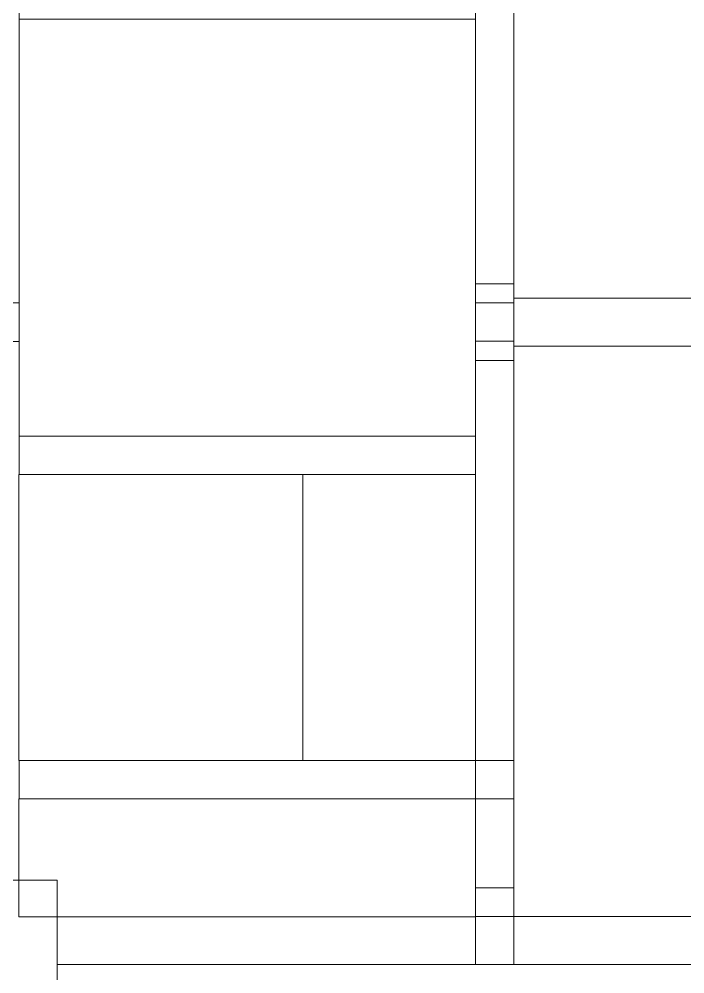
# Model space of a CAD drawing. Header units: millimetres. Extents: x -220592 to 404889, y -217665 to 38245.
# Drawn here: x 27991 to 31464, y -27264 to -22286 of the extents above; entities that cross this region are included whole.
import ezdxf

# ---------------------------------------------------------------- set-up
doc = ezdxf.new("R2010")
doc.units = ezdxf.units.MM
doc.linetypes.add('XKITLINE00', pattern=[0])
doc.layers.add('000 - 0_HIDE_OBJ_FRAMING_DEF_SUB_1', color=7, linetype='Continuous')

# ---------------------------------------------------------------- blocks, each defined once
blk = doc.blocks.new('*A13471')
at = {"layer": '000 - 0_HIDE_OBJ_FRAMING_DEF_SUB_1', "color": 7, "linetype": 'XKITLINE00', "lineweight": 0}
for p, q in [((-143.093124, 253.338401), (-143.092854, 357.438392)), ((-143.093151, 242.6885), (-143.093129, 251.338401)), ((-166.903352, 242.6885), (-143.093151, 242.6885)), ((-166.903352, 214.690805), (-166.903352, 242.6885))]:
    blk.add_line(p, q, dxfattribs=at)
blk = doc.blocks.new('*A13473')
at = {"layer": '000 - 0_HIDE_OBJ_FRAMING_DEF_SUB_1', "color": 7, "linetype": 'XKITLINE00', "lineweight": 0}
for p in [(-170.903349, 247.090805), (-166.903352, 214.690805)]:
    blk.add_line(p, (-166.903349, 247.090805), dxfattribs=at)
blk = doc.blocks.new('*A13515')
at = {"layer": '000 - 0_HIDE_OBJ_FRAMING_DEF_SUB_1', "color": 7, "linetype": 'XKITLINE00', "lineweight": 0}
for p, q in [((-168.893349, 277.188491), (-170.893349, 277.188491)), ((-170.893349, 277.188491), (-170.893349, 275.188491)), ((-168.893349, 275.188491), (-168.893349, 277.188491)), ((-170.893349, 275.188491), (-168.893349, 275.188491))]:
    blk.add_line(p, q, dxfattribs=at)
blk = doc.blocks.new('*A14625')
at = {"layer": '000 - 0_HIDE_OBJ_FRAMING_DEF_SUB_1', "color": 7, "linetype": 'XKITLINE00', "lineweight": 0}
blk.add_line((-168.893189, 270.238464), (-168.893189, 338.190862), dxfattribs=at)
blk = doc.blocks.new('*A14628')
at = {"layer": '000 - 0_HIDE_OBJ_FRAMING_DEF_SUB_1', "color": 7, "linetype": 'XKITLINE00', "lineweight": 0}
for p, q in [((-143.092849, 253.338401), (-143.092849, 342.188392)), ((-145.092849, 277.190805), (-145.092849, 307.690805)), ((-145.092849, 246.688505), (-145.092849, 275.190805)), ((-143.092849, 246.688505), (-143.092849, 251.338401)), ((-145.092849, 246.688505), (-143.092849, 246.688505))]:
    blk.add_line(p, q, dxfattribs=at)
blk = doc.blocks.new('*A14630')
at = {"layer": '000 - 0_HIDE_OBJ_FRAMING_DEF_SUB_1', "color": 7, "linetype": 'XKITLINE00', "lineweight": 0}
for p, q in [((-145.093349, 245.190805), (-145.093349, 242.690805)), ((-145.093349, 245.190805), (-85.563349, 245.190805)), ((-145.093349, 242.690805), (-87.063349, 242.690805))]:
    blk.add_line(p, q, dxfattribs=at)
blk = doc.blocks.new('*A14631')
at = {"layer": '000 - 0_HIDE_OBJ_FRAMING_DEF_SUB_1', "color": 7, "linetype": 'XKITLINE00', "lineweight": 0}
for p, q in [((-85.563349, 277.440805), (-143.092849, 277.440805)), ((-143.092849, 274.940805), (-143.092849, 277.440805)), ((-85.563349, 274.940805), (-143.092849, 274.940805))]:
    blk.add_line(p, q, dxfattribs=at)
blk = doc.blocks.new('*A14654')
at = {"layer": '000 - 0_HIDE_OBJ_FRAMING_DEF_SUB_1', "color": 7, "linetype": 'XKITLINE00', "lineweight": 0}
for p, q in [((-145.092849, 291.990796), (-168.892849, 291.990796)), ((-168.892849, 291.990796), (-168.892849, 270.238464)), ((-145.092849, 277.190805), (-145.092849, 291.990796)), ((-145.092849, 270.238464), (-145.092849, 275.190805)), ((-168.892849, 270.238464), (-145.092849, 270.238464))]:
    blk.add_line(p, q, dxfattribs=at)
blk = doc.blocks.new('*A14655')
at = {"layer": '000 - 0_HIDE_OBJ_FRAMING_DEF_SUB_1', "color": 7, "linetype": 'XKITLINE00', "lineweight": 0}
for p, q in [((-143.093349, 277.190805), (-145.093349, 277.190805)), ((-145.093349, 277.190805), (-145.093349, 275.190805)), ((-143.093349, 275.190805), (-143.093349, 277.190805)), ((-145.093349, 275.190805), (-143.093349, 275.190805))]:
    blk.add_line(p, q, dxfattribs=at)
blk = doc.blocks.new('*A14701')
at = {"layer": '000 - 0_HIDE_OBJ_FRAMING_DEF_SUB_1', "color": 7, "linetype": 'XKITLINE00', "lineweight": 0}
for p, q in [((-154.093369, 268.238426), (-168.903349, 268.238426)), ((-168.903349, 268.238426), (-168.903349, 253.338486)), ((-154.093407, 253.338486), (-154.093369, 268.238426)), ((-168.894627, 253.338486), (-154.093407, 253.338486))]:
    blk.add_line(p, q, dxfattribs=at)
blk = doc.blocks.new('*A14702')
at = {"layer": '000 - 0_HIDE_OBJ_FRAMING_DEF_SUB_1', "color": 7, "linetype": 'XKITLINE00', "lineweight": 0}
for p, q in [((-168.903349, 251.338477), (-168.903349, 245.188505)), ((-145.092907, 251.338477), (-168.894627, 251.338477)), ((-145.092907, 245.188505), (-145.092907, 251.338477)), ((-168.903349, 245.188505), (-145.092907, 245.188505))]:
    blk.add_line(p, q, dxfattribs=at)
blk = doc.blocks.new('*A14703')
at = {"layer": '000 - 0_HIDE_OBJ_FRAMING_DEF_SUB_1', "color": 7, "linetype": 'XKITLINE00', "lineweight": 0}
for p, q in [((-168.893422, 253.338478), (-168.893422, 251.338478)), ((-168.893422, 253.338478), (-145.092907, 253.338478)), ((-145.092907, 253.338478), (-145.092907, 251.338478)), ((-168.893422, 251.338478), (-145.092907, 251.338478))]:
    blk.add_line(p, q, dxfattribs=at)
blk = doc.blocks.new('*A14704')
at = {"layer": '000 - 0_HIDE_OBJ_FRAMING_DEF_SUB_1', "color": 7, "linetype": 'XKITLINE00', "lineweight": 0}
for p, q in [((-168.893364, 270.238464), (-168.893364, 268.238464)), ((-168.893364, 270.238464), (-145.092849, 270.238464)), ((-145.092849, 270.238464), (-145.092849, 268.238464)), ((-168.893364, 268.238464), (-145.092849, 268.238464))]:
    blk.add_line(p, q, dxfattribs=at)
blk = doc.blocks.new('*A14705')
at = {"layer": '000 - 0_HIDE_OBJ_FRAMING_DEF_SUB_1', "color": 7, "linetype": 'XKITLINE00', "lineweight": 0}
for p, q in [((-166.903349, 245.188499), (-166.903349, 242.688499)), ((-166.903349, 245.188499), (-145.093349, 245.188499)), ((-145.093349, 245.188499), (-145.093349, 242.688499)), ((-166.903349, 242.688499), (-145.093349, 242.688499))]:
    blk.add_line(p, q, dxfattribs=at)
blk = doc.blocks.new('*A14706')
at = {"layer": '000 - 0_HIDE_OBJ_FRAMING_DEF_SUB_1', "color": 7, "linetype": 'XKITLINE00', "lineweight": 0}
for p, q in [((-143.082849, 253.338401), (-145.082849, 253.338401)), ((-145.082849, 253.338401), (-145.082849, 251.338401)), ((-143.082849, 251.338401), (-143.082849, 253.338401)), ((-145.082849, 251.338401), (-143.082849, 251.338401))]:
    blk.add_line(p, q, dxfattribs=at)
blk = doc.blocks.new('*A14858')
at = {"layer": '000 - 0_HIDE_OBJ_FRAMING_DEF_SUB_1', "color": 7, "linetype": 'XKITLINE00', "lineweight": 0}
for p, q in [((-145.092849, 246.688499), (-145.092849, 242.688499)), ((-143.092849, 246.688499), (-145.092849, 246.688499)), ((-143.092849, 242.688499), (-143.092849, 246.688499)), ((-145.092849, 242.688499), (-143.092849, 242.688499))]:
    blk.add_line(p, q, dxfattribs=at)
blk = doc.blocks.new('*A14859')
at = {"layer": '000 - 0_HIDE_OBJ_FRAMING_DEF_SUB_1', "color": 7, "linetype": 'XKITLINE00', "lineweight": 0}
for p, q in [((-145.092849, 277.190805), (-145.092849, 278.190805)), ((-143.092849, 278.190805), (-145.092849, 278.190805)), ((-143.092849, 274.190805), (-143.092849, 278.190805)), ((-145.092849, 274.190805), (-145.092849, 275.190805)), ((-145.092849, 274.190805), (-143.092849, 274.190805))]:
    blk.add_line(p, q, dxfattribs=at)
blk = doc.blocks.new('W-1-PP18-ST_20260402-011103_LOWER_PL')
at = {"layer": '000 - 0_HIDE_OBJ_FRAMING_DEF_SUB_1', "color": 7, "lineweight": 0, "xscale": 100, "yscale": 100, "zscale": 100}
for name in ['*A14625', '*A13471', '*A14628', '*A14654', '*A14859', '*A13515', '*A14655', '*A14631', '*A14704', '*A14701', '*A14703', '*A14706', '*A14702', '*A13473', '*A14858', '*A14705', '*A14630']:
    blk.add_blockref(name, (17759.3349, -35779.0805), dxfattribs=at)

msp = doc.modelspace()

# ---------------------------------------------------------------- block references
at = {"layer": 'Defpoints', "color": 7}
msp.add_blockref('W-1-PP18-ST_20260402-011103_LOWER_PL', (27121.4984, -15705.7702), dxfattribs=at)

doc.saveas('drawing.dxf')
